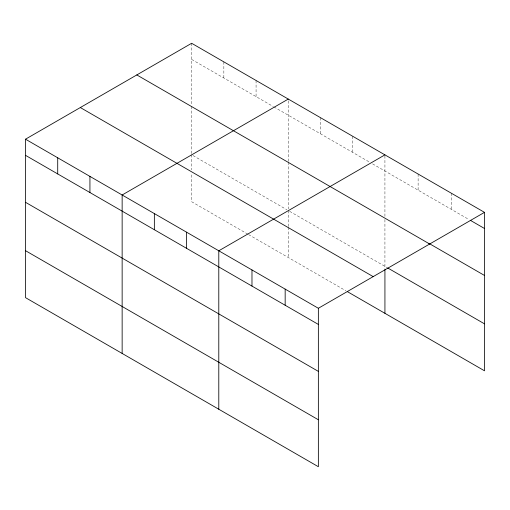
<?xml version="1.0" encoding="UTF-8"?>
<svg xmlns="http://www.w3.org/2000/svg" width="510" height="510" viewBox="0 0 510 510"><rect width="100%" height="100%" fill="white"/><g stroke="black" fill="none" stroke-linecap="round" stroke-linejoin="round"><path stroke-width="0.38" stroke-dasharray="2.55 1.91" d="M288.284 161.377L288.284 99.074M384.929 216.374L384.929 154.868M191.639 59.415L273.207 106.507M273.889 106.902L369.846 162.301M372.593 163.882L468.919 219.498M193.009 155.55L286.913 209.763M289.654 211.35L386.962 267.527M247.847 234.173L191.639 201.724L191.639 173.069M248.529 234.568L345.856 290.757M451.312 193.194L451.312 209.329M418.117 174.031L418.117 190.173M384.929 219.555L384.929 268.738M352.716 136.272L352.716 152.407M320.497 117.676L320.497 133.811M288.284 162.174L288.284 208.972M288.284 210.553L288.284 226.478M288.284 227.269L288.284 257.518M256.071 80.478L256.071 96.613M223.852 61.876L223.852 78.011M191.639 43.28L191.639 105.576M191.639 106.373L191.639 153.969M191.639 154.759L191.639 169.881"/><path stroke-width="0.76" d="M25.5 139.198L318.361 308.276L318.361 466.72L25.5 297.642L25.5 139.198L191.639 43.28L484.5 212.358L484.5 370.802L347.227 291.548M288.284 99.074L122.145 194.992L122.145 353.436M384.929 154.868L218.79 250.792L218.79 409.237M318.361 308.276L484.5 212.358M470.277 220.282L484.5 228.493M428.955 243.391L484.5 275.457M136.814 74.932L429.675 244.009M387.638 267.916L484.5 323.844M80.325 107.546L373.186 276.624M25.5 155.333L318.361 324.417M25.5 202.298L318.361 371.376M25.5 250.678L318.361 419.762M384.929 269.535L384.929 313.312M285.166 289.119L285.166 305.254M251.978 269.956L251.978 286.091M186.571 232.19L186.571 248.332M154.358 213.594L154.358 229.73M89.932 176.396L89.932 192.531M57.713 157.794L57.713 173.935"/></g></svg>
